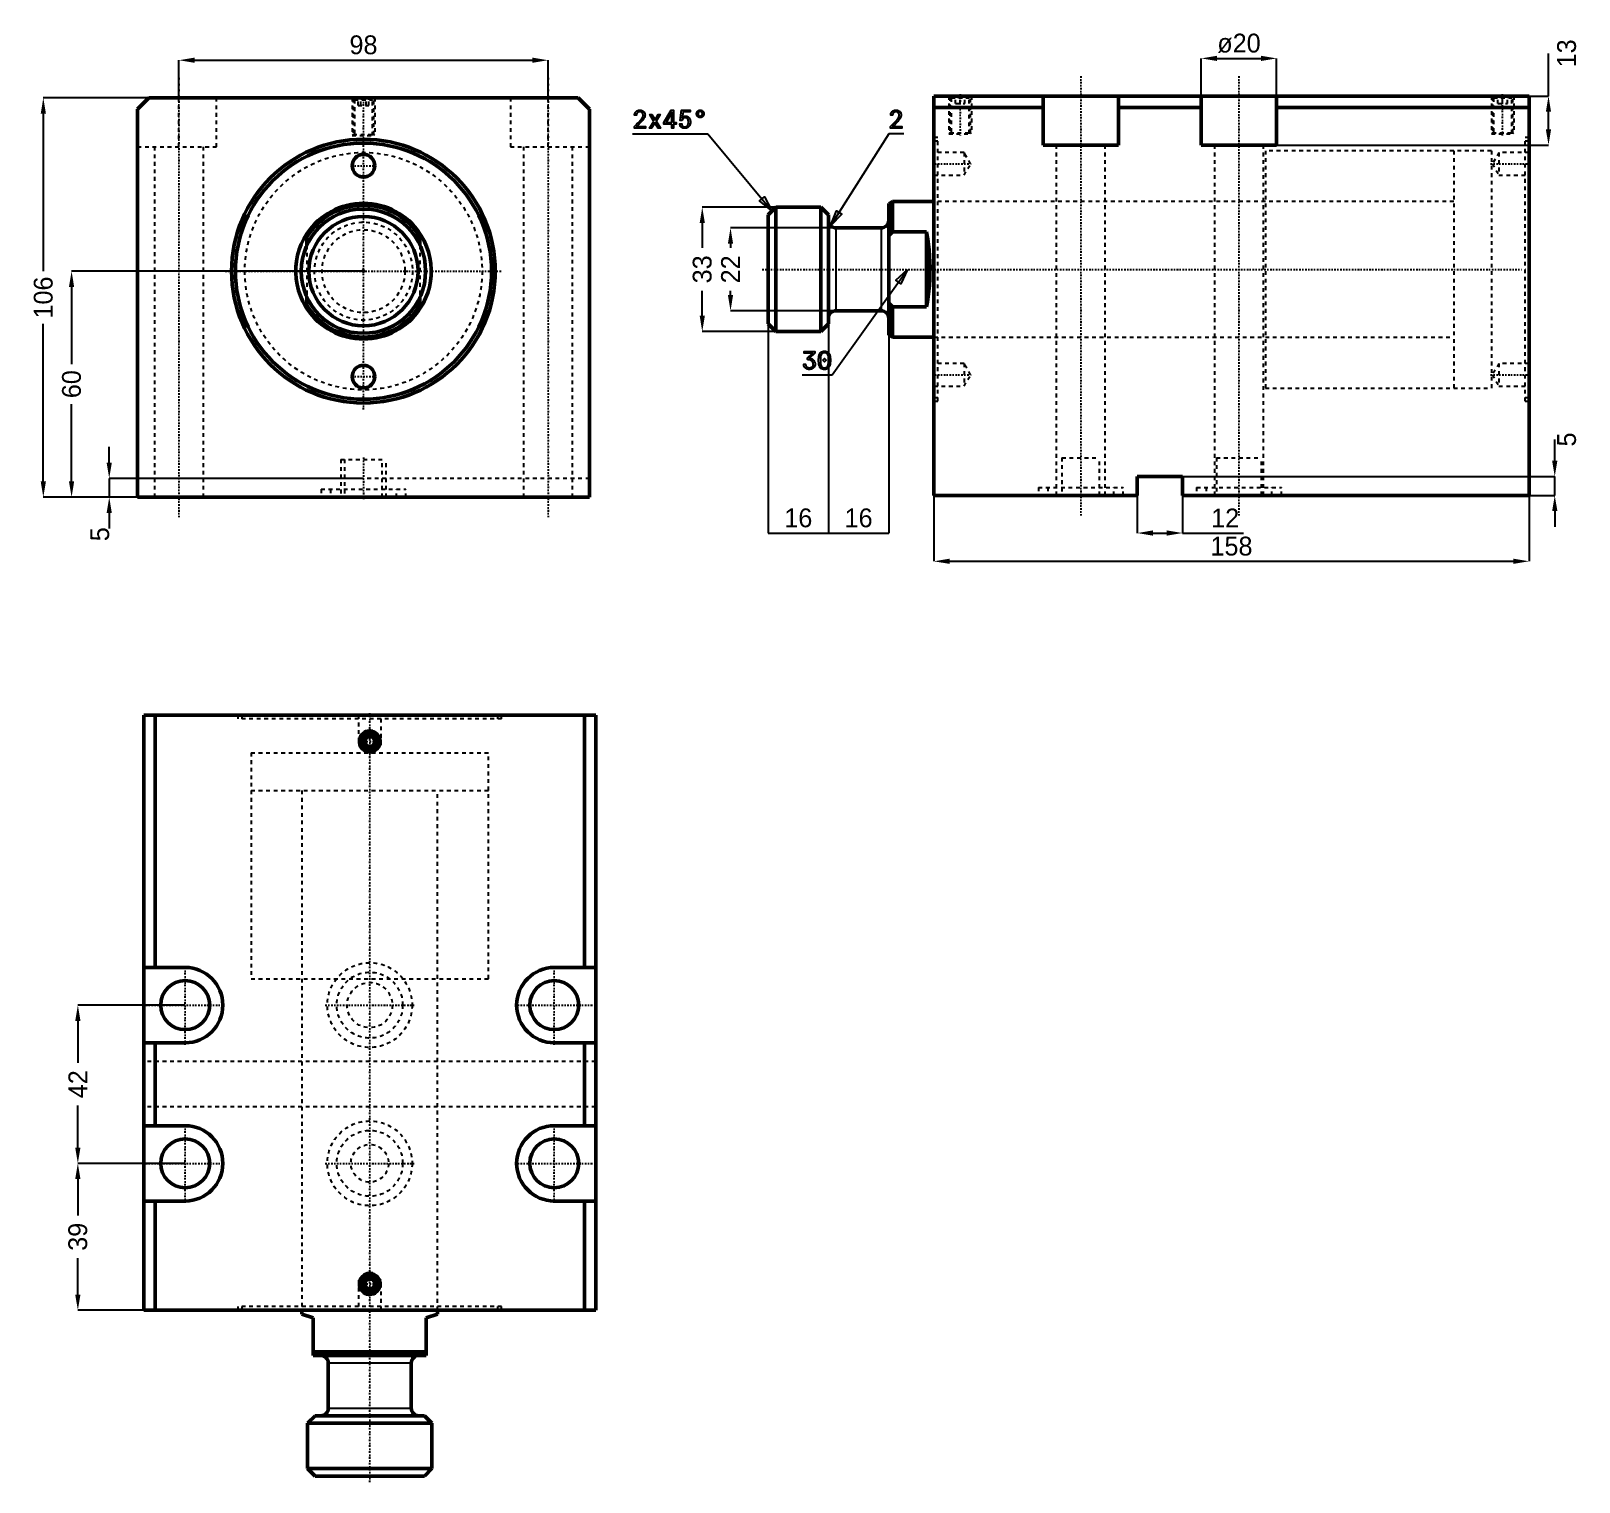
# Model space of a CAD drawing. Header units: millimetres. Extents: x -88 to 323, y -321 to 64.
import ezdxf

# ---------------------------------------------------------------- set-up
doc = ezdxf.new("R2010")
doc.units = ezdxf.units.MM
doc.linetypes.add('Center', pattern=[1.5, 0.45, -0.5, 0.05, -0.5])
doc.linetypes.add('Dashed', pattern=[2, 1, -1])
for name, color, linetype, lineweight in [('2d ConnectionPoints', 7, 'Continuous', 50), ('AM_0', 7, 'Continuous', 50), ('AM_4', 3, 'Continuous', 25), ('AM_5', 3, 'Continuous', 25), ('AM_7', 7, 'Center', 25), ('AM_9', 6, 'Dashed', 25)]:
    doc.layers.add(name, color=color, linetype=linetype, lineweight=lineweight)
doc.dimstyles.new('ISO-25', dxfattribs={"dimtxt": 2.5, "dimasz": 2.5, "dimexe": 1.25, "dimexo": 0.625, "dimtad": 1, "dimtxsty": 'Standard', "dimcen": 2.5, "dimadec": 0, "dimazin": 0, "dimtfac": 1, "dimtmove": 0, "dimatfit": 3, "dimfxl": 0, "dimarcsym": 0})

# ---------------------------------------------------------------- blocks, each defined once
blk = doc.blocks.new('1_JECX_MF_TLA_63_50_0_rod__0_in_JECX_MF_160_TLA_63_50_0__0')
at = {"layer": 'AM_0'}
for p, q in [((-15, 6.87), (-15, 9.95)), ((15, 9.95), (15, 6.87)), ((-15, -9.95), (-15, -6.87)), ((15, -6.87), (15, -9.95))]:
    blk.add_line(p, q, dxfattribs=at)
for points in [[(-15, 9.95), (-15.81, 8.6), (-16.5, 7.19), (-17.06, 5.73), (-17.5, 4.22), (-17.8, 2.68), (-17.97, 1.12), (-17.99, -0.45), (-17.89, -2.02), (-17.64, -3.57), (-17.26, -5.1), (-16.75, -6.58), (-16.12, -8.02), (-15.36, -9.39), (-15, -9.95)], [(15, -9.95), (15.81, -8.6), (16.5, -7.19), (17.06, -5.73), (17.5, -4.22), (17.8, -2.68), (17.97, -1.12), (17.99, 0.45), (17.89, 2.02), (17.64, 3.57), (17.26, 5.1), (16.75, 6.58), (16.12, 8.02), (15.36, 9.39), (15, 9.95)]]:
    blk.add_lwpolyline(points, dxfattribs=at)
for radius in [16.5, 14.5]:
    blk.add_circle((0, 0), radius, dxfattribs=at)
for radius, start, end in [(18, 33.5573, 146.4427), (17.5, 31.0027, 148.9973), (17.5, 211.0027, 328.9973), (18, 213.5573, 326.4427)]:
    blk.add_arc((0, 0), radius, start, end, dxfattribs=at)
at = {"layer": 'AM_9'}
for p, q in [((-15, 6.87), (-15, -6.87)), ((15, 6.87), (15, -6.87))]:
    blk.add_line(p, q, dxfattribs=at)
for radius in [13, 11]:
    blk.add_circle((0, 0), radius, dxfattribs=at)
blk = doc.blocks.new('2_JECX_MF_EXLA_63_50_0_body__0_in_JECX_MF_160_TLA_63_50_0__0')
at = {"layer": 'AM_0'}
for p, q in [((-57, 46), (-60, 43)), ((57, 46), (-57, 46)), ((60, 43), (57, 46)), ((-60, 43), (-60, -60)), ((60, -60), (60, 43)), ((-60, -60), (60, -60))]:
    blk.add_line(p, q, dxfattribs=at)
for centre, radius in [((0, 0), 35), ((0, 0), 34), ((0, 28), 3), ((0, -28), 3)]:
    blk.add_circle(centre, radius, dxfattribs=at)
at = {"layer": 'AM_5', "linetype": 'Dashed'}
for p, q in [((-3, 46), (-3, 36)), ((3, 46), (3, 36))]:
    blk.add_line(p, q, dxfattribs=at)
at = {"layer": 'AM_7'}
for p, q in [((-49, 51.3), (-49, -65.3)), ((49, 51.3), (49, -65.3)), ((0, -36.75), (0, 46.5)), ((-3.15, 28), (3.15, 28)), ((-36.75, 0), (36.75, 0)), ((-3.15, -28), (3.15, -28)), ((0, -49.5), (0, -60.5))]:
    blk.add_line(p, q, dxfattribs=at)
at = {"layer": 'AM_9'}
for p, q in [((-49, 33), (-49, 46)), ((-39, 33), (-39, 46)), ((-3, 46), (-2.73, 45.73)), ((-2.73, 45.73), (-2.73, 36.27)), ((-2.73, 45.73), (2.73, 45.73)), ((-1.9, 46), (-2.4, 45.5)), ((-2.4, 45.5), (2.4, 45.5)), ((-2.4, 45.5), (-2.4, 36)), ((-1.44, 44), (-1.44, 46)), ((-0.72, 44), (-0.72, 46)), ((0.72, 44), (0.72, 46)), ((1.44, 44), (1.44, 46)), ((2.4, 45.5), (1.9, 46)), ((2.4, 36), (2.4, 45.5)), ((2.73, 45.73), (3, 46)), ((2.73, 36.27), (2.73, 45.73)), ((39, 46), (39, 33)), ((49, 33), (49, 46)), ((-1.44, 44), (1.44, 44)), ((-60, 33), (-39, 33)), ((-55.5, 33), (-55.5, -60)), ((-42.5, -60), (-42.5, 33)), ((-2.73, 36.27), (-3, 36)), ((-3, 36), (3, 36)), ((-2.73, 36.27), (2.73, 36.27)), ((3, 36), (2.73, 36.27)), ((39, 33), (60, 33)), ((42.5, 33), (42.5, -60)), ((55.5, -60), (55.5, 33)), ((-6, -50), (6, -50)), ((-6, -50), (-6, -60)), ((-5, -50), (-5, -60)), ((5, -60), (5, -50)), ((6, -60), (6, -50)), ((60, -55), (-60, -55)), ((-11.25, -57.9), (11.25, -57.9)), ((-11.25, -57.9), (-11.25, -60)), ((-8.75, -57.9), (-8.75, -60)), ((8.75, -60), (8.75, -57.9)), ((11.25, -60), (11.25, -57.9))]:
    blk.add_line(p, q, dxfattribs=at)
blk.add_circle((0, 0), 31.5, dxfattribs=at)
blk = doc.blocks.new('*D3')
at = {"layer": 'AM_5', "color": 0, "lineweight": -2}
for p, q in [((-49, 46), (-49, 56)), ((-44.83, 56), (44.83, 56)), ((49, 46), (49, 56))]:
    blk.add_line(p, q, dxfattribs=at)
at = {"layer": 'AM_5', "color": 0}
for points in [[(-44.83, 56.69), (-44.83, 55.31), (-49, 56)], [(44.83, 55.31), (44.83, 56.69), (49, 56)]]:
    blk.add_solid(points, dxfattribs=at)
at = {"layer": 'Defpoints', "color": 0}
for p in [(49, 56), (-49, 46), (49, 46)]:
    blk.add_point(p, dxfattribs=at)
at = {"layer": 'AM_5', "color": 0, "insert": (0, 60.05), "char_height": 5, "attachment_point": 5}
blk.add_mtext('98', dxfattribs=at)
blk = doc.blocks.new('*D4')
at = {"layer": 'AM_5', "color": 0, "lineweight": -2}
for p, q in [((-57, 46), (-85, 46)), ((-85, 41.83), (-85, -0.03)), ((-85, -55.83), (-85, -13.97)), ((-60, -60), (-85, -60))]:
    blk.add_line(p, q, dxfattribs=at)
at = {"layer": 'AM_5', "color": 0}
for points in [[(-84.31, 41.83), (-85.69, 41.83), (-85, 46)], [(-85.69, -55.83), (-84.31, -55.83), (-85, -60)]]:
    blk.add_solid(points, dxfattribs=at)
at = {"layer": 'Defpoints', "color": 0}
for p in [(-57, 46), (-85, -60), (-60, -60)]:
    blk.add_point(p, dxfattribs=at)
at = {"layer": 'AM_5', "color": 0, "insert": (-85, -7), "char_height": 5, "attachment_point": 5, "rotation": 90}
blk.add_mtext('106', dxfattribs=at)
blk = doc.blocks.new('*D5')
at = {"layer": 'AM_5', "color": 0, "lineweight": -2}
for p, q in [((0, 0), (-77.5, 0)), ((-77.5, -4.17), (-77.5, -24.69)), ((-77.5, -55.83), (-77.5, -35.31)), ((-60, -60), (-77.5, -60))]:
    blk.add_line(p, q, dxfattribs=at)
at = {"layer": 'AM_5', "color": 0}
for points in [[(-76.81, -4.17), (-78.19, -4.17), (-77.5, 0)], [(-78.19, -55.83), (-76.81, -55.83), (-77.5, -60)]]:
    blk.add_solid(points, dxfattribs=at)
at = {"layer": 'Defpoints', "color": 0}
for p in [(0, 0), (-77.5, -60), (-60, -60)]:
    blk.add_point(p, dxfattribs=at)
at = {"layer": 'AM_5', "color": 0, "insert": (-77.5, -30), "char_height": 5, "attachment_point": 5, "rotation": 90}
blk.add_mtext('60', dxfattribs=at)
blk = doc.blocks.new('*D6')
at = {"layer": 'AM_5', "color": 0, "lineweight": -2}
for p, q in [((-67.5, -50.83), (-67.5, -46.67)), ((0, -55), (-67.5, -55)), ((-67.5, -55), (-67.5, -60)), ((-60, -60), (-67.5, -60)), ((-67.5, -64.17), (-67.5, -68.33))]:
    blk.add_line(p, q, dxfattribs=at)
at = {"layer": 'AM_5', "color": 0}
for points in [[(-68.19, -50.83), (-66.81, -50.83), (-67.5, -55)], [(-66.81, -64.17), (-68.19, -64.17), (-67.5, -60)]]:
    blk.add_solid(points, dxfattribs=at)
at = {"layer": 'Defpoints', "color": 0}
for p in [(0, -55), (-67.5, -60), (-60, -60)]:
    blk.add_point(p, dxfattribs=at)
at = {"layer": 'AM_5', "color": 0, "insert": (-70, -69.83), "char_height": 5, "attachment_point": 5, "rotation": 90}
blk.add_mtext('5', dxfattribs=at)
blk = doc.blocks.new('1_JECX_MF_TLA_63_50_0_rod__0_in_JECX_MF_160_TLA_63_50_0__4')
at = {"layer": 'AM_0'}
for p, q in [((-18, 0), (-18, -1.03)), ((18, -1.03), (18, 0)), ((-15, -2), (-18, -1.03)), ((-15, -12), (-15, -2)), ((18, -1.03), (15, -2)), ((15, -2), (15, -12)), ((-15, -11), (15, -11)), ((-15, -12), (15, -12)), ((-11, -14), (-11, -26)), ((11, -26), (11, -14)), ((-14.5, -28), (-16.5, -30)), ((-14.5, -28), (14.5, -28)), ((16.5, -30), (14.5, -28)), ((-16.5, -30), (16.5, -30)), ((-16.5, -30), (-16.5, -42)), ((16.5, -42), (16.5, -30)), ((-16.5, -42), (-14.5, -44)), ((-16.5, -42), (16.5, -42)), ((-14.5, -44), (14.5, -44)), ((14.5, -44), (16.5, -42))]:
    blk.add_line(p, q, dxfattribs=at)
for centre, start, end in [((-13, -14), 360, 90), ((13, -14), 90, 180), ((-13, -26), 270, 0), ((13, -26), 180, 270)]:
    blk.add_arc(centre, 2, start, end, dxfattribs=at)
at = {"layer": 'AM_4'}
for p, q in [((-11, -14), (11, -14)), ((-11, -26), (11, -26))]:
    blk.add_line(p, q, dxfattribs=at)
at = {"layer": 'AM_7'}
blk.add_line((0, -45.6), (0, 158.49), dxfattribs=at)
at = {"layer": 'AM_9'}
for p, q in [((-31.5, 148), (31.5, 148)), ((-31.5, 148), (-31.5, 138)), ((31.5, 138), (31.5, 148)), ((-31.5, 138), (31.5, 138)), ((-18, 138), (-18, 0)), ((18, 0), (18, 138))]:
    blk.add_line(p, q, dxfattribs=at)
blk = doc.blocks.new('2_JECX_MF_EXLA_63_50_0_body__0_in_JECX_MF_160_TLA_63_50_0__4')
at = {"layer": 'AM_0'}
for p, q in [((60, 158), (-60, 158)), ((-60, 158), (-60, 0)), ((-57, 158), (-57, 91)), ((57, 158), (57, 91)), ((60, 158), (60, 0)), ((-0.72, 152.25), (-1.44, 151)), ((0.72, 152.25), (-0.72, 152.25)), ((1.44, 151), (0.72, 152.25)), ((-1.44, 151), (-0.72, 149.75)), ((-0.72, 149.75), (0.72, 149.75)), ((0.72, 149.75), (1.44, 151)), ((-49, 91), (-60, 91)), ((60, 91), (49, 91)), ((-60, 71), (-49, 71)), ((-57, 71), (-57, 49)), ((49, 71), (60, 71)), ((57, 71), (57, 49)), ((-49, 49), (-60, 49)), ((60, 49), (49, 49)), ((-60, 29), (-49, 29)), ((-57, 29), (-57, 0)), ((49, 29), (60, 29)), ((57, 29), (57, 0)), ((-0.72, 8.25), (-1.44, 7)), ((0.72, 8.25), (-0.72, 8.25)), ((1.44, 7), (0.72, 8.25)), ((-1.44, 7), (-0.72, 5.75)), ((-0.72, 5.75), (0.72, 5.75)), ((0.72, 5.75), (1.44, 7)), ((60, 0), (-60, 0))]:
    blk.add_line(p, q, dxfattribs=at)
for centre, radius in [((0, 151), 2.73), ((0, 151), 2.4), ((0, 151), 1.9), ((-49, 81), 6.5), ((49, 81), 6.5), ((-49, 39), 6.5), ((49, 39), 6.5), ((0, 7), 2.73), ((0, 7), 2.4), ((0, 7), 1.9)]:
    blk.add_circle(centre, radius, dxfattribs=at)
for centre, start, end in [((-49, 81), 270, 90), ((49, 81), 90, 270), ((-49, 39), 270, 90), ((49, 39), 90, 270)]:
    blk.add_arc(centre, 10, start, end, dxfattribs=at)
at = {"layer": 'AM_5'}
for centre in [(0, 151), (0, 7)]:
    blk.add_arc(centre, 3, 75, 15, dxfattribs=at)
at = {"layer": 'AM_7'}
for p, q in [((-3.15, 151), (3.15, 151)), ((-49, 70.5), (-49, 91.5)), ((49, 70.5), (49, 91.5)), ((-59.5, 81), (-38.5, 81)), ((-11.81, 81), (11.81, 81)), ((38.5, 81), (59.5, 81)), ((-49, 28.5), (-49, 49.5)), ((49, 28.5), (49, 49.5)), ((-59.5, 39), (-38.5, 39)), ((-11.81, 39), (11.81, 39)), ((38.5, 39), (59.5, 39)), ((-3.15, 7), (3.15, 7))]:
    blk.add_line(p, q, dxfattribs=at)
at = {"layer": 'AM_9'}
for p, q in [((-35, 158), (-35, 157)), ((35, 157), (-35, 157)), ((-34, 158), (-34, 157)), ((-3, 158), (-3, 150)), ((3, 150), (3, 158)), ((34, 157), (34, 158)), ((35, 157), (35, 158)), ((-31.5, 148), (31.5, 148)), ((-31.5, 148), (-31.5, 88)), ((-3, 150), (3, 150)), ((-3, 150), (0, 148.27)), ((0, 148.27), (3, 150)), ((31.5, 88), (31.5, 148)), ((-31.5, 88), (31.5, 88)), ((-18, 88), (-18, 0)), ((18, 0), (18, 88)), ((60, 66), (-60, 66)), ((60, 54), (-60, 54)), ((0, 9.73), (-3, 8)), ((3, 8), (0, 9.73)), ((-3, 8), (3, 8)), ((-3, 8), (-3, 0)), ((3, 0), (3, 8)), ((35, 1), (-35, 1)), ((-35, 1), (-35, 0)), ((-34, 1), (-34, 0)), ((34, 0), (34, 1)), ((35, 0), (35, 1))]:
    blk.add_line(p, q, dxfattribs=at)
for centre, radius in [((0, 81), 11.25), ((0, 81), 8.75), ((0, 81), 6), ((0, 39), 11.25), ((0, 39), 8.75), ((0, 39), 5)]:
    blk.add_circle(centre, radius, dxfattribs=at)
blk = doc.blocks.new('*D12')
at = {"layer": 'AM_5', "color": 0, "lineweight": -2}
for p, q in [((-47.33, -194.84), (-75.83, -194.84)), ((-75.83, -199.01), (-75.83, -210.17)), ((-75.83, -232.67), (-75.83, -221.51)), ((-47.33, -236.84), (-75.83, -236.84))]:
    blk.add_line(p, q, dxfattribs=at)
at = {"layer": 'AM_5', "color": 0}
for points in [[(-76.53, -199.01), (-75.14, -199.01), (-75.83, -194.84)], [(-76.53, -232.67), (-75.14, -232.67), (-75.83, -236.84)]]:
    blk.add_solid(points, dxfattribs=at)
at = {"layer": 'Defpoints', "color": 0}
for p in [(-75.83, -194.84), (-47.33, -194.84), (-47.33, -236.84)]:
    blk.add_point(p, dxfattribs=at)
at = {"layer": 'AM_5', "color": 0, "insert": (-75.83, -215.84), "char_height": 5, "attachment_point": 5, "rotation": 90}
blk.add_mtext('42', dxfattribs=at)
blk = doc.blocks.new('*D13')
at = {"layer": 'AM_5', "color": 0, "lineweight": -2}
for p, q in [((-47.33, -236.84), (-75.83, -236.84)), ((-75.83, -241.01), (-75.83, -250.67)), ((-75.83, -271.67), (-75.83, -262.01)), ((-58.33, -275.84), (-75.83, -275.84))]:
    blk.add_line(p, q, dxfattribs=at)
at = {"layer": 'AM_5', "color": 0}
for points in [[(-76.53, -241.01), (-75.14, -241.01), (-75.83, -236.84)], [(-76.53, -271.67), (-75.14, -271.67), (-75.83, -275.84)]]:
    blk.add_solid(points, dxfattribs=at)
at = {"layer": 'Defpoints', "color": 0}
for p in [(-47.33, -236.84), (-75.83, -275.84), (-58.33, -275.84)]:
    blk.add_point(p, dxfattribs=at)
at = {"layer": 'AM_5', "color": 0, "insert": (-75.83, -256.34), "char_height": 5, "attachment_point": 5, "rotation": 90}
blk.add_mtext('39', dxfattribs=at)
blk = doc.blocks.new('1_JECX_MF_TLA_63_50_0_rod__0_in_JECX_MF_160_TLA_63_50_0__2')
at = {"layer": 'AM_0'}
for p, q in [((-42, 16.5), (-44, 14.5)), ((-30, 16.5), (-42, 16.5)), ((-42, 16.5), (-42, -16.5)), ((-28, 14.5), (-30, 16.5)), ((-30, 16.5), (-30, -16.5)), ((-11, 18), (-12, 17.5)), ((-12, 17.5), (-12, -17.5)), ((0, 18), (-11, 18)), ((-11, 18), (-11, 9.95)), ((-44, 14.5), (-44, -14.5)), ((-28, 14.5), (-28, -14.5)), ((-14, 11), (-26, 11)), ((-11, 9.95), (-12, 9.01)), ((-2, 9.95), (-11, 9.95)), ((-2, 9.95), (-2, -9.95)), ((-26, -11), (-14, -11)), ((-12, -9.01), (-11, -9.95)), ((-11, -9.95), (-2, -9.95)), ((-11, -9.95), (-11, -18)), ((-44, -14.5), (-42, -16.5)), ((-30, -16.5), (-28, -14.5)), ((-42, -16.5), (-30, -16.5)), ((-12, -17.5), (-11, -18)), ((-11, -18), (0, -18))]:
    blk.add_line(p, q, dxfattribs=at)
blk.add_lwpolyline([(-2, -9.95), (-1.74, -8.6), (-1.51, -7.19), (-1.33, -5.73), (-1.19, -4.22), (-1.09, -2.68), (-1.04, -1.12), (-1.03, 0.45), (-1.06, 2.02), (-1.14, 3.57), (-1.26, 5.1), (-1.43, 6.58), (-1.64, 8.02), (-1.88, 9.39), (-2, 9.95)], dxfattribs=at)
for centre, start, end in [((-26, 13), 180, 270), ((-14, 13), 270, 0), ((-26, -13), 90, 180), ((-14, -13), 360, 90)]:
    blk.add_arc(centre, 2, start, end, dxfattribs=at)
at = {"layer": 'AM_4'}
for p, q in [((-26, 11), (-26, -11)), ((-14, 11), (-14, -11))]:
    blk.add_line(p, q, dxfattribs=at)
at = {"layer": 'AM_7'}
blk.add_line((-45.6, 0), (156, 0), dxfattribs=at)
at = {"layer": 'AM_9'}
for p, q in [((148, 31.5), (138, 31.5)), ((138, 31.5), (138, -31.5)), ((148, 31.5), (148, -31.5)), ((138, 18), (0, 18)), ((0, -18), (138, -18)), ((138, -31.5), (148, -31.5))]:
    blk.add_line(p, q, dxfattribs=at)
blk = doc.blocks.new('2_JECX_MF_EXLA_63_50_0_body__0_in_JECX_MF_160_TLA_63_50_0__2')
at = {"layer": 'AM_0'}
for p, q in [((0, -60), (0, 46)), ((158, 46), (0, 46)), ((29, 46), (29, 33)), ((49, 33), (49, 46)), ((71, 46), (71, 33)), ((91, 33), (91, 46)), ((158, -60), (158, 46)), ((29, 43), (0, 43)), ((71, 43), (49, 43)), ((158, 43), (91, 43)), ((29, 33), (49, 33)), ((71, 33), (91, 33)), ((54, -55), (54, -60)), ((66, -55), (54, -55)), ((66, -60), (66, -55)), ((54, -60), (0, -60)), ((158, -60), (66, -60))]:
    blk.add_line(p, q, dxfattribs=at)
at = {"layer": 'AM_5', "linetype": 'Dashed'}
for p, q in [((4, 46), (4, 36)), ((10, 46), (10, 36)), ((148, 46), (148, 36)), ((154, 46), (154, 36))]:
    blk.add_line(p, q, dxfattribs=at)
at = {"layer": 'AM_7'}
for p, q in [((39, 51.3), (39, -65.3)), ((81, 51.3), (81, -65.3)), ((7, 46.5), (7, 35.5)), ((151, 35.5), (151, 46.5)), ((-0.49, 28), (10.22, 28)), ((147.78, 28), (158.49, 28)), ((158.05, 0), (156.95, 0)), ((-0.49, -28), (10.22, -28)), ((147.78, -28), (158.49, -28))]:
    blk.add_line(p, q, dxfattribs=at)
at = {"layer": 'AM_9'}
for p, q in [((4, 46), (4.27, 45.73)), ((4.27, 45.73), (4.27, 36.27)), ((4.27, 45.73), (9.73, 45.73)), ((5.1, 46), (4.6, 45.5)), ((4.6, 45.5), (4.6, 36)), ((4.6, 45.5), (9.4, 45.5)), ((5.75, 44), (5.75, 46)), ((7, 44), (7, 46)), ((8.25, 44), (8.25, 46)), ((9.4, 45.5), (8.9, 46)), ((9.4, 36), (9.4, 45.5)), ((9.73, 45.73), (10, 46)), ((9.73, 36.27), (9.73, 45.73)), ((148, 46), (148.27, 45.73)), ((148.27, 45.73), (148.27, 36.27)), ((148.27, 45.73), (153.73, 45.73)), ((149.1, 46), (148.6, 45.5)), ((148.6, 45.5), (148.6, 36)), ((148.6, 45.5), (153.4, 45.5)), ((149.75, 44), (149.75, 46)), ((151, 44), (151, 46)), ((152.25, 44), (152.25, 46)), ((153.4, 45.5), (152.9, 46)), ((153.4, 36), (153.4, 45.5)), ((153.73, 45.73), (154, 46)), ((153.73, 36.27), (153.73, 45.73)), ((5.75, 44), (8.25, 44)), ((149.75, 44), (152.25, 44)), ((1, 35), (0, 35)), ((1, 34), (0, 34)), ((1, -35), (1, 35)), ((4.27, 36.27), (4, 36)), ((4, 36), (10, 36)), ((4.27, 36.27), (9.73, 36.27)), ((10, 36), (9.73, 36.27)), ((32.5, 33), (32.5, -60)), ((45.5, -60), (45.5, 33)), ((74.5, 33), (74.5, -60)), ((87.5, -60), (87.5, 33)), ((148.27, 36.27), (148, 36)), ((148, 36), (154, 36)), ((148.27, 36.27), (153.73, 36.27)), ((154, 36), (153.73, 36.27)), ((157, -35), (157, 35)), ((158, 35), (157, 35)), ((158, 34), (157, 34)), ((8, 31), (0, 31)), ((9.73, 28), (8, 31)), ((8, 31), (8, 25)), ((148, 31.5), (88, 31.5)), ((88, 31.5), (88, -31.5)), ((148, 31.5), (148, -31.5)), ((150, 31), (148.27, 28)), ((158, 31), (150, 31)), ((150, 31), (150, 25)), ((0, 25), (8, 25)), ((8, 25), (9.73, 28)), ((148.27, 28), (150, 25)), ((150, 25), (158, 25)), ((88, 18), (0, 18)), ((0, -18), (88, -18)), ((8, -25), (0, -25)), ((9.73, -28), (8, -25)), ((8, -25), (8, -31)), ((8, -31), (9.73, -28)), ((150, -25), (148.27, -28)), ((148.27, -28), (150, -31)), ((158, -25), (150, -25)), ((150, -25), (150, -31)), ((0, -31), (8, -31)), ((88, -31.5), (148, -31.5)), ((150, -31), (158, -31)), ((0, -34), (1, -34)), ((0, -35), (1, -35)), ((157, -34), (158, -34)), ((157, -35), (158, -35)), ((34, -50), (44, -50)), ((34, -50), (34, -60)), ((44, -60), (44, -50)), ((75, -50), (87, -50)), ((75, -50), (75, -60)), ((87, -60), (87, -50)), ((27.75, -57.9), (50.25, -57.9)), ((27.75, -57.9), (27.75, -60)), ((30.25, -57.9), (30.25, -60)), ((47.75, -60), (47.75, -57.9)), ((50.25, -60), (50.25, -57.9)), ((69.75, -57.9), (92.25, -57.9)), ((69.75, -57.9), (69.75, -60)), ((72.25, -57.9), (72.25, -60)), ((89.75, -60), (89.75, -57.9)), ((92.25, -60), (92.25, -57.9))]:
    blk.add_line(p, q, dxfattribs=at)
blk = doc.blocks.new('*D26')
at = {"layer": 'AM_5', "color": 0, "lineweight": -2}
for p, q in [((222.45, 46.48), (222.45, 56.48)), ((226.62, 56.48), (238.28, 56.48)), ((242.45, 46.48), (242.45, 56.48))]:
    blk.add_line(p, q, dxfattribs=at)
at = {"layer": 'AM_5', "color": 0}
for points in [[(226.62, 57.18), (226.62, 55.79), (222.45, 56.48)], [(238.28, 57.18), (238.28, 55.79), (242.45, 56.48)]]:
    blk.add_solid(points, dxfattribs=at)
at = {"layer": 'Defpoints', "color": 0}
for p in [(242.45, 56.48), (222.45, 46.48), (242.45, 46.48)]:
    blk.add_point(p, dxfattribs=at)
at = {"layer": 'AM_5', "color": 0, "insert": (232.45, 60.48), "char_height": 5, "attachment_point": 5}
blk.add_mtext('ø20', dxfattribs=at)
blk = doc.blocks.new('*D27')
at = {"layer": 'AM_5', "color": 0, "lineweight": -2}
for p, q in [((314.62, 46.48), (314.62, 57.82)), ((242.45, 46.48), (314.62, 46.48)), ((314.62, 37.65), (314.62, 42.32)), ((242.45, 33.48), (314.62, 33.48))]:
    blk.add_line(p, q, dxfattribs=at)
at = {"layer": 'AM_5', "color": 0}
for points in [[(313.92, 42.32), (315.31, 42.32), (314.62, 46.48)], [(313.92, 37.65), (315.31, 37.65), (314.62, 33.48)]]:
    blk.add_solid(points, dxfattribs=at)
at = {"layer": 'Defpoints', "color": 0}
for p in [(242.45, 46.48), (314.62, 46.48), (242.45, 33.48)]:
    blk.add_point(p, dxfattribs=at)
at = {"layer": 'AM_5', "color": 0, "insert": (319.45, 57.82), "char_height": 5, "attachment_point": 5, "rotation": 90}
blk.add_mtext('13', dxfattribs=at)
blk = doc.blocks.new('*D28')
at = {"layer": 'AM_5', "color": 0, "lineweight": -2}
for p, q in [((151.45, -59.52), (151.45, -77.02)), ((309.45, -59.52), (309.45, -77.02)), ((155.62, -77.02), (305.28, -77.02))]:
    blk.add_line(p, q, dxfattribs=at)
at = {"layer": 'AM_5', "color": 0}
for points in [[(155.62, -76.32), (155.62, -77.71), (151.45, -77.02)], [(305.28, -76.32), (305.28, -77.71), (309.45, -77.02)]]:
    blk.add_solid(points, dxfattribs=at)
at = {"layer": 'Defpoints', "color": 0}
for p in [(151.45, -59.52), (309.45, -59.52), (309.45, -77.02)]:
    blk.add_point(p, dxfattribs=at)
at = {"layer": 'AM_5', "color": 0, "insert": (230.45, -73.02), "char_height": 5, "attachment_point": 5}
blk.add_mtext('158', dxfattribs=at)
blk = doc.blocks.new('*D29')
at = {"layer": 'AM_5', "color": 0, "lineweight": -2}
for p, q in [((123.45, -14.02), (123.45, -69.52)), ((139.45, -12.52), (139.45, -69.52)), ((123.45, -69.52), (139.45, -69.52))]:
    blk.add_line(p, q, dxfattribs=at)
at = {"layer": 'Defpoints', "color": 0}
for p in [(123.45, -14.02), (139.45, -12.52), (139.45, -69.52)]:
    blk.add_point(p, dxfattribs=at)
at = {"layer": 'AM_5', "color": 0, "insert": (131.45, -65.52), "char_height": 5, "attachment_point": 5}
blk.add_mtext('16', dxfattribs=at)
blk = doc.blocks.new('*D30')
at = {"layer": 'AM_5', "color": 0, "lineweight": -2}
for p, q in [((107.45, -14.02), (107.45, -69.52)), ((123.45, -14.02), (123.45, -69.52)), ((107.45, -69.52), (123.45, -69.52))]:
    blk.add_line(p, q, dxfattribs=at)
at = {"layer": 'Defpoints', "color": 0}
for p in [(107.45, -14.02), (123.45, -14.02), (123.45, -69.52)]:
    blk.add_point(p, dxfattribs=at)
at = {"layer": 'AM_5', "color": 0, "insert": (115.45, -65.52), "char_height": 5, "attachment_point": 5}
blk.add_mtext('16', dxfattribs=at)
blk = doc.blocks.new('*D31')
at = {"layer": 'AM_5', "color": 0, "lineweight": -2}
for p, q in [((109.45, 16.98), (89.95, 16.98)), ((89.95, 12.82), (89.95, 6.15)), ((89.95, -11.85), (89.95, -5.18)), ((109.45, -16.02), (89.95, -16.02))]:
    blk.add_line(p, q, dxfattribs=at)
at = {"layer": 'AM_5', "color": 0}
for points in [[(89.26, 12.82), (90.64, 12.82), (89.95, 16.98)], [(89.26, -11.85), (90.64, -11.85), (89.95, -16.02)]]:
    blk.add_solid(points, dxfattribs=at)
at = {"layer": 'Defpoints', "color": 0}
for p in [(89.95, 16.98), (109.45, 16.98), (109.45, -16.02)]:
    blk.add_point(p, dxfattribs=at)
at = {"layer": 'AM_5', "color": 0, "insert": (89.95, 0.48), "char_height": 5, "attachment_point": 5, "rotation": 90}
blk.add_mtext('33', dxfattribs=at)
blk = doc.blocks.new('*D32')
at = {"layer": 'AM_5', "color": 0, "lineweight": -2}
for p, q in [((125.45, 11.48), (97.45, 11.48)), ((97.45, 7.32), (97.45, 6.15)), ((97.45, -6.35), (97.45, -5.18)), ((125.45, -10.52), (97.45, -10.52))]:
    blk.add_line(p, q, dxfattribs=at)
at = {"layer": 'AM_5', "color": 0}
for points in [[(96.76, 7.32), (98.14, 7.32), (97.45, 11.48)], [(96.76, -6.35), (98.14, -6.35), (97.45, -10.52)]]:
    blk.add_solid(points, dxfattribs=at)
at = {"layer": 'Defpoints', "color": 0}
for p in [(97.45, 11.48), (125.45, 11.48), (125.45, -10.52)]:
    blk.add_point(p, dxfattribs=at)
at = {"layer": 'AM_5', "color": 0, "insert": (97.45, 0.48), "char_height": 5, "attachment_point": 5, "rotation": 90}
blk.add_mtext('22', dxfattribs=at)
blk = doc.blocks.new('*D33')
at = {"layer": 'AM_5', "color": 0, "lineweight": -2}
for p, q in [((205.45, -54.52), (205.45, -69.52)), ((217.45, -59.52), (217.45, -69.52)), ((209.62, -69.52), (213.28, -69.52)), ((217.45, -69.52), (233.62, -69.52))]:
    blk.add_line(p, q, dxfattribs=at)
at = {"layer": 'AM_5', "color": 0}
for points in [[(209.62, -68.82), (209.62, -70.21), (205.45, -69.52)], [(213.28, -68.82), (213.28, -70.21), (217.45, -69.52)]]:
    blk.add_solid(points, dxfattribs=at)
at = {"layer": 'Defpoints', "color": 0}
for p in [(205.45, -54.52), (217.45, -59.52), (217.45, -69.52)]:
    blk.add_point(p, dxfattribs=at)
at = {"layer": 'AM_5', "color": 0, "insert": (228.78, -65.52), "char_height": 5, "attachment_point": 5}
blk.add_mtext('12', dxfattribs=at)
blk = doc.blocks.new('*D34')
at = {"layer": 'AM_5', "color": 0, "lineweight": -2}
for p, q in [((316.28, -50.35), (316.28, -44.68)), ((205.45, -54.52), (316.28, -54.52)), ((316.28, -59.52), (316.28, -54.52)), ((217.45, -59.52), (316.28, -59.52)), ((316.28, -63.68), (316.28, -67.85))]:
    blk.add_line(p, q, dxfattribs=at)
at = {"layer": 'AM_5', "color": 0}
for points in [[(315.59, -50.35), (316.98, -50.35), (316.28, -54.52)], [(315.59, -63.68), (316.98, -63.68), (316.28, -59.52)]]:
    blk.add_solid(points, dxfattribs=at)
at = {"layer": 'Defpoints', "color": 0}
for p in [(205.45, -54.52), (217.45, -59.52), (316.28, -59.52)]:
    blk.add_point(p, dxfattribs=at)
at = {"layer": 'AM_5', "color": 0, "insert": (319.45, -44.68), "char_height": 5, "attachment_point": 5, "rotation": 90}
blk.add_mtext('5', dxfattribs=at)

msp = doc.modelspace()

# ---------------------------------------------------------------- linework, layer by layer
at = {"layer": '2d ConnectionPoints'}
for p in [(0, 0), (151.45, 0.482), (1.667, -275.839)]:
    msp.add_point(p, dxfattribs=at)
at = {"layer": 'AM_5'}
for p, q in [((71.45, 36.482), (91.45, 36.482)), ((91.45, 36.482), (108.45, 15.982)), ((139.45, 36.482), (124.036, 12.068)), ((143.45, 36.482), (139.45, 36.482)), ((124.45, -27.518), (144.45, 0.482)), ((116.45, -27.518), (124.45, -27.518))]:
    msp.add_line(p, q, dxfattribs=at)
for points in [[(72.097, 38.593), (72.097, 38.593), (72.311, 38.788), (72.616, 39.074), (72.616, 39.074), (72.902, 39.351), (73.081, 39.531), (73.081, 39.531), (73.254, 39.711), (73.501, 39.996), (73.501, 39.996), (73.733, 40.295), (73.881, 40.504), (73.881, 40.504), (74.011, 40.712), (74.151, 41.008), (74.151, 41.008), (74.227, 41.285), (74.242, 41.459), (74.242, 41.459), (74.237, 41.557), (74.214, 41.696), (74.214, 41.696), (74.171, 41.824), (74.131, 41.905), (74.131, 41.905), (74.084, 41.979), (74, 42.078), (74, 42.078), (73.901, 42.16), (73.827, 42.207), (73.827, 42.207), (73.748, 42.245), (73.622, 42.287), (73.622, 42.287), (73.488, 42.31), (73.393, 42.314), (73.393, 42.314), (73.289, 42.31), (73.142, 42.287), (73.142, 42.287), (73.004, 42.243), (72.919, 42.204), (72.919, 42.204), (72.839, 42.155), (72.734, 42.068), (72.734, 42.068), (72.644, 41.963), (72.594, 41.884), (72.594, 41.884), (72.552, 41.797), (72.506, 41.655), (72.506, 41.655), (72.482, 41.499), (72.477, 41.388), (71.989, 41.388), (71.989, 41.388), (71.997, 41.555), (72.037, 41.787), (72.037, 41.787), (72.11, 41.997), (72.178, 42.126), (72.178, 42.126), (72.259, 42.243), (72.399, 42.397), (72.399, 42.397), (72.564, 42.524), (72.687, 42.594), (72.687, 42.594), (72.817, 42.651), (73.023, 42.713), (73.023, 42.713), (73.241, 42.747), (73.393, 42.753), (73.393, 42.753), (73.536, 42.747), (73.742, 42.716), (73.742, 42.716), (73.939, 42.657), (74.066, 42.603), (74.066, 42.603), (74.186, 42.538), (74.347, 42.419), (74.347, 42.419), (74.485, 42.275), (74.565, 42.165), (74.565, 42.165), (74.632, 42.045), (74.705, 41.849), (74.705, 41.849), (74.744, 41.635), (74.752, 41.482), (74.752, 41.482), (74.741, 41.309), (74.683, 41.043), (74.683, 41.043), (74.575, 40.769), (74.476, 40.582), (74.476, 40.582), (74.361, 40.396), (74.176, 40.127), (74.176, 40.127), (73.974, 39.871), (73.831, 39.706), (73.831, 39.706), (73.676, 39.539), (73.416, 39.268), (73.416, 39.268), (73.123, 38.972), (72.909, 38.762), (72.565, 38.424), (74.892, 38.421), (74.892, 37.982), (71.924, 37.982), (71.924, 38.437), (72.097, 38.593)], [(77.12, 39.766), (76.022, 41.557), (76.591, 41.557), (77.41, 40.202), (78.271, 41.557), (78.788, 41.557), (77.702, 39.808), (78.84, 37.982), (78.264, 37.982), (77.4, 39.386), (76.487, 37.982), (75.96, 37.982), (77.12, 39.766)], [(81.874, 39.022), (79.768, 39.022), (79.768, 39.444), (81.686, 42.694), (82.329, 42.694), (82.329, 39.461), (83.031, 39.461), (83.031, 39.022), (82.329, 39.022), (82.329, 37.982), (81.874, 37.982), (81.874, 39.022)], [(81.881, 39.461), (81.881, 42.148), (80.327, 39.461), (81.881, 39.461)], [(85.332, 37.923), (85.332, 37.923), (85.185, 37.928), (84.976, 37.955), (84.976, 37.955), (84.779, 38.003), (84.656, 38.049), (84.656, 38.049), (84.54, 38.104), (84.384, 38.208), (84.384, 38.208), (84.25, 38.337), (84.173, 38.437), (84.173, 38.437), (84.108, 38.548), (84.038, 38.734), (84.038, 38.734), (84, 38.945), (83.993, 39.1), (84.5, 39.1), (84.5, 39.1), (84.509, 38.954), (84.559, 38.764), (84.559, 38.764), (84.65, 38.607), (84.735, 38.521), (84.735, 38.521), (84.835, 38.451), (85.007, 38.375), (85.007, 38.375), (85.205, 38.334), (85.351, 38.326), (85.351, 38.326), (85.477, 38.333), (85.649, 38.369), (85.649, 38.369), (85.8, 38.437), (85.891, 38.499), (85.891, 38.499), (85.972, 38.572), (86.077, 38.698), (86.077, 38.698), (86.161, 38.843), (86.206, 38.95), (86.206, 38.95), (86.242, 39.064), (86.281, 39.243), (86.281, 39.243), (86.303, 39.431), (86.307, 39.561), (86.307, 39.561), (86.303, 39.681), (86.282, 39.854), (86.282, 39.854), (86.244, 40.021), (86.209, 40.129), (86.209, 40.129), (86.166, 40.23), (86.086, 40.368), (86.086, 40.368), (85.989, 40.487), (85.913, 40.556), (85.913, 40.556), (85.83, 40.614), (85.692, 40.678), (85.692, 40.678), (85.536, 40.712), (85.423, 40.718), (85.423, 40.718), (85.302, 40.71), (85.132, 40.669), (85.132, 40.669), (84.974, 40.592), (84.877, 40.52), (84.877, 40.52), (84.788, 40.435), (84.678, 40.285), (84.678, 40.285), (84.597, 40.109), (84.558, 39.977), (84.064, 39.977), (84.402, 42.707), (86.697, 42.707), (86.697, 42.285), (84.864, 42.285), (84.656, 40.722), (84.656, 40.722), (84.724, 40.806), (84.832, 40.915), (84.832, 40.915), (84.945, 41.006), (85.023, 41.055), (85.023, 41.055), (85.105, 41.095), (85.238, 41.139), (85.238, 41.139), (85.384, 41.162), (85.488, 41.167), (85.488, 41.167), (85.647, 41.158), (85.87, 41.113), (85.87, 41.113), (86.072, 41.03), (86.196, 40.952), (86.196, 40.952), (86.31, 40.86), (86.459, 40.699), (86.459, 40.699), (86.583, 40.51), (86.651, 40.369), (86.651, 40.369), (86.707, 40.218), (86.768, 39.979), (86.768, 39.979), (86.801, 39.726), (86.807, 39.548), (86.807, 39.548), (86.8, 39.362), (86.761, 39.098), (86.761, 39.098), (86.689, 38.854), (86.622, 38.702), (86.622, 38.702), (86.542, 38.561), (86.399, 38.374), (86.399, 38.374), (86.23, 38.217), (86.102, 38.128), (86.102, 38.128), (85.964, 38.054), (85.742, 37.975), (85.742, 37.975), (85.502, 37.932), (85.332, 37.923)], [(89.406, 40.777), (89.406, 40.777), (89.304, 40.782), (89.156, 40.811), (89.156, 40.811), (89.015, 40.863), (88.925, 40.912), (88.925, 40.912), (88.841, 40.97), (88.727, 41.071), (88.727, 41.071), (88.63, 41.189), (88.574, 41.277), (88.574, 41.277), (88.528, 41.371), (88.477, 41.518), (88.477, 41.518), (88.45, 41.672), (88.444, 41.778), (88.444, 41.778), (88.45, 41.884), (88.477, 42.038), (88.477, 42.038), (88.528, 42.185), (88.574, 42.278), (88.574, 42.278), (88.63, 42.367), (88.727, 42.485), (88.727, 42.485), (88.841, 42.586), (88.925, 42.644), (88.925, 42.644), (89.015, 42.693), (89.156, 42.745), (89.156, 42.745), (89.304, 42.773), (89.406, 42.779), (89.406, 42.779), (89.509, 42.773), (89.656, 42.745), (89.656, 42.745), (89.796, 42.693), (89.886, 42.644), (89.886, 42.644), (89.97, 42.586), (90.082, 42.486), (90.082, 42.486), (90.179, 42.368), (90.234, 42.28), (90.234, 42.28), (90.28, 42.187), (90.33, 42.04), (90.33, 42.04), (90.357, 41.885), (90.362, 41.778), (90.362, 41.778), (90.357, 41.67), (90.33, 41.516), (90.33, 41.516), (90.28, 41.369), (90.234, 41.276), (90.234, 41.276), (90.179, 41.188), (90.082, 41.07), (90.082, 41.07), (89.97, 40.969), (89.886, 40.912), (89.886, 40.912), (89.796, 40.863), (89.656, 40.811), (89.656, 40.811), (89.509, 40.782), (89.406, 40.777)], [(89.406, 41.173), (89.406, 41.173), (89.468, 41.177), (89.557, 41.194), (89.557, 41.194), (89.641, 41.225), (89.696, 41.255), (89.696, 41.255), (89.747, 41.289), (89.815, 41.351), (89.815, 41.351), (89.873, 41.422), (89.907, 41.476), (89.907, 41.476), (89.935, 41.532), (89.965, 41.621), (89.965, 41.621), (89.982, 41.714), (89.985, 41.778), (89.985, 41.778), (89.982, 41.842), (89.965, 41.935), (89.965, 41.935), (89.935, 42.023), (89.907, 42.08), (89.907, 42.08), (89.873, 42.134), (89.815, 42.205), (89.815, 42.205), (89.747, 42.266), (89.696, 42.301), (89.696, 42.301), (89.641, 42.33), (89.557, 42.362), (89.557, 42.362), (89.468, 42.379), (89.406, 42.382), (89.406, 42.382), (89.345, 42.379), (89.256, 42.362), (89.256, 42.362), (89.17, 42.33), (89.116, 42.301), (89.116, 42.301), (89.064, 42.266), (88.994, 42.205), (88.994, 42.205), (88.935, 42.134), (88.901, 42.08), (88.901, 42.08), (88.872, 42.023), (88.841, 41.935), (88.841, 41.935), (88.825, 41.842), (88.821, 41.778), (88.821, 41.778), (88.825, 41.714), (88.841, 41.621), (88.841, 41.621), (88.872, 41.532), (88.901, 41.476), (88.901, 41.476), (88.935, 41.422), (88.994, 41.351), (88.994, 41.351), (89.064, 41.289), (89.116, 41.255), (89.116, 41.255), (89.17, 41.225), (89.256, 41.194), (89.256, 41.194), (89.345, 41.177), (89.406, 41.173)], [(140.097, 38.593), (140.097, 38.593), (140.311, 38.788), (140.616, 39.074), (140.616, 39.074), (140.902, 39.351), (141.081, 39.531), (141.081, 39.531), (141.254, 39.711), (141.501, 39.996), (141.501, 39.996), (141.733, 40.295), (141.881, 40.504), (141.881, 40.504), (142.011, 40.712), (142.151, 41.008), (142.151, 41.008), (142.227, 41.285), (142.242, 41.459), (142.242, 41.459), (142.237, 41.557), (142.214, 41.696), (142.214, 41.696), (142.171, 41.824), (142.131, 41.905), (142.131, 41.905), (142.084, 41.979), (142, 42.078), (142, 42.078), (141.901, 42.16), (141.827, 42.207), (141.827, 42.207), (141.748, 42.245), (141.622, 42.287), (141.622, 42.287), (141.488, 42.31), (141.393, 42.314), (141.393, 42.314), (141.289, 42.31), (141.142, 42.287), (141.142, 42.287), (141.004, 42.243), (140.919, 42.204), (140.919, 42.204), (140.839, 42.155), (140.734, 42.068), (140.734, 42.068), (140.644, 41.963), (140.594, 41.884), (140.594, 41.884), (140.552, 41.797), (140.506, 41.655), (140.506, 41.655), (140.482, 41.499), (140.477, 41.388), (139.989, 41.388), (139.989, 41.388), (139.997, 41.555), (140.037, 41.787), (140.037, 41.787), (140.11, 41.997), (140.178, 42.126), (140.178, 42.126), (140.259, 42.243), (140.399, 42.397), (140.399, 42.397), (140.564, 42.524), (140.687, 42.594), (140.687, 42.594), (140.817, 42.651), (141.023, 42.713), (141.023, 42.713), (141.241, 42.747), (141.393, 42.753), (141.393, 42.753), (141.536, 42.747), (141.742, 42.716), (141.742, 42.716), (141.939, 42.657), (142.066, 42.603), (142.066, 42.603), (142.186, 42.538), (142.347, 42.419), (142.347, 42.419), (142.485, 42.275), (142.565, 42.165), (142.565, 42.165), (142.632, 42.045), (142.705, 41.849), (142.705, 41.849), (142.744, 41.635), (142.752, 41.482), (142.752, 41.482), (142.741, 41.309), (142.683, 41.043), (142.683, 41.043), (142.575, 40.769), (142.476, 40.582), (142.476, 40.582), (142.361, 40.396), (142.176, 40.127), (142.176, 40.127), (141.974, 39.871), (141.831, 39.706), (141.831, 39.706), (141.676, 39.539), (141.416, 39.268), (141.416, 39.268), (141.123, 38.972), (140.909, 38.762), (140.565, 38.424), (142.892, 38.421), (142.892, 37.982), (139.924, 37.982), (139.924, 38.437), (140.097, 38.593)], [(108.45, 15.982), (105.149, 18.657), (106.432, 19.721), (108.45, 15.982)], [(124.036, 12.068), (125.555, 16.036), (126.965, 15.146), (124.036, 12.068)], [(144.45, 0.482), (142.706, -3.393), (141.35, -2.424), (144.45, 0.482)], [(117.383, -24.712), (117.383, -24.712), (117.388, -24.822), (117.417, -24.976), (117.417, -24.976), (117.471, -25.118), (117.521, -25.206), (117.521, -25.206), (117.58, -25.286), (117.682, -25.392), (117.682, -25.392), (117.801, -25.481), (117.89, -25.531), (117.89, -25.531), (117.983, -25.572), (118.129, -25.616), (118.129, -25.616), (118.28, -25.64), (118.384, -25.644), (118.384, -25.644), (118.494, -25.64), (118.654, -25.616), (118.654, -25.616), (118.808, -25.571), (118.907, -25.529), (118.907, -25.529), (119.001, -25.479), (119.126, -25.389), (119.126, -25.389), (119.235, -25.282), (119.297, -25.201), (119.297, -25.201), (119.35, -25.113), (119.407, -24.972), (119.407, -24.972), (119.437, -24.82), (119.443, -24.712), (119.443, -24.712), (119.435, -24.558), (119.392, -24.346), (119.392, -24.346), (119.312, -24.155), (119.238, -24.04), (119.238, -24.04), (119.15, -23.936), (118.996, -23.8), (118.996, -23.8), (118.814, -23.688), (118.678, -23.628), (118.678, -23.628), (118.532, -23.578), (118.298, -23.524), (118.298, -23.524), (118.047, -23.495), (117.87, -23.49), (117.87, -23.035), (119.19, -21.741), (116.986, -21.741), (116.986, -21.306), (119.807, -21.306), (119.807, -21.761), (118.458, -23.093), (118.458, -23.093), (118.753, -23.161), (119.128, -23.308), (119.128, -23.308), (119.422, -23.509), (119.575, -23.673), (119.575, -23.673), (119.696, -23.856), (119.827, -24.153), (119.827, -24.153), (119.898, -24.479), (119.911, -24.712), (119.911, -24.712), (119.902, -24.88), (119.854, -25.114), (119.854, -25.114), (119.766, -25.327), (119.684, -25.457), (119.684, -25.457), (119.587, -25.577), (119.423, -25.733), (119.423, -25.733), (119.235, -25.86), (119.097, -25.93), (119.097, -25.93), (118.952, -25.988), (118.729, -26.05), (118.729, -26.05), (118.501, -26.083), (118.345, -26.09), (118.345, -26.09), (118.193, -26.083), (117.974, -26.05), (117.974, -26.05), (117.763, -25.989), (117.628, -25.932), (117.628, -25.932), (117.5, -25.863), (117.327, -25.736), (117.327, -25.736), (117.178, -25.581), (117.092, -25.462), (117.092, -25.462), (117.019, -25.332), (116.939, -25.119), (116.939, -25.119), (116.897, -24.882), (116.889, -24.712), (117.383, -24.712)], [(122.397, -26.083), (122.397, -26.083), (122.151, -26.071), (121.829, -26.008), (121.829, -26.008), (121.56, -25.892), (121.412, -25.784), (121.412, -25.784), (121.284, -25.656), (121.126, -25.429), (121.126, -25.429), (121.008, -25.163), (120.952, -24.963), (120.952, -24.963), (120.909, -24.744), (120.863, -24.373), (120.863, -24.373), (120.838, -23.953), (120.833, -23.646), (120.833, -23.646), (120.838, -23.345), (120.863, -22.934), (120.863, -22.934), (120.91, -22.569), (120.954, -22.352), (120.954, -22.352), (121.011, -22.154), (121.13, -21.89), (121.13, -21.89), (121.289, -21.666), (121.417, -21.538), (121.417, -21.538), (121.566, -21.431), (121.833, -21.315), (121.833, -21.315), (122.154, -21.253), (122.397, -21.241), (122.397, -21.241), (122.641, -21.253), (122.963, -21.315), (122.963, -21.315), (123.231, -21.431), (123.38, -21.538), (123.38, -21.538), (123.508, -21.666), (123.667, -21.89), (123.667, -21.89), (123.787, -22.153), (123.845, -22.35), (123.845, -22.35), (123.888, -22.567), (123.936, -22.932), (123.936, -22.932), (123.962, -23.344), (123.966, -23.646), (123.966, -23.646), (123.961, -23.949), (123.935, -24.365), (123.935, -24.365), (123.885, -24.734), (123.84, -24.955), (123.84, -24.955), (123.78, -25.157), (123.658, -25.425), (123.658, -25.425), (123.497, -25.653), (123.368, -25.782), (123.368, -25.782), (123.219, -25.891), (122.953, -26.008), (122.953, -26.008), (122.636, -26.071), (122.397, -26.083)], [(122.397, -25.654), (122.397, -25.654), (122.568, -25.644), (122.794, -25.589), (122.794, -25.589), (122.982, -25.488), (123.087, -25.394), (123.087, -25.394), (123.178, -25.283), (123.29, -25.091), (123.29, -25.091), (123.373, -24.868), (123.412, -24.702), (123.412, -24.702), (123.442, -24.521), (123.474, -24.222), (123.474, -24.222), (123.492, -23.888), (123.495, -23.646), (123.495, -23.646), (123.492, -23.389), (123.477, -23.043), (123.477, -23.043), (123.448, -22.743), (123.422, -22.568), (123.422, -22.568), (123.386, -22.411), (123.307, -22.2), (123.307, -22.2), (123.199, -22.02), (123.11, -21.917), (123.11, -21.917), (123.005, -21.83), (122.812, -21.736), (122.812, -21.736), (122.577, -21.686), (122.397, -21.676), (122.397, -21.676), (122.218, -21.686), (121.984, -21.736), (121.984, -21.736), (121.792, -21.83), (121.688, -21.917), (121.688, -21.917), (121.6, -22.02), (121.492, -22.2), (121.492, -22.2), (121.414, -22.411), (121.378, -22.568), (121.378, -22.568), (121.351, -22.743), (121.323, -23.043), (121.323, -23.043), (121.308, -23.389), (121.305, -23.646), (121.305, -23.646), (121.308, -23.89), (121.325, -24.226), (121.325, -24.226), (121.356, -24.525), (121.384, -24.705), (121.384, -24.705), (121.423, -24.87), (121.504, -25.092), (121.504, -25.092), (121.615, -25.283), (121.704, -25.394), (121.704, -25.394), (121.809, -25.488), (121.998, -25.589), (121.998, -25.589), (122.224, -25.644), (122.397, -25.654)], [(121.961, -23.646), (122.397, -23.158), (122.832, -23.646), (122.397, -24.088), (121.961, -23.646)]]:
    msp.add_lwpolyline(points, dxfattribs=at)

# ---------------------------------------------------------------- block references
for name, p in [('2_JECX_MF_EXLA_63_50_0_body__0_in_JECX_MF_160_TLA_63_50_0__0', (0, 0)), ('2_JECX_MF_EXLA_63_50_0_body__0_in_JECX_MF_160_TLA_63_50_0__2', (151.45, 0.482)), ('1_JECX_MF_TLA_63_50_0_rod__0_in_JECX_MF_160_TLA_63_50_0__2', (151.45, 0.482)), ('1_JECX_MF_TLA_63_50_0_rod__0_in_JECX_MF_160_TLA_63_50_0__0', (0, 0)), ('2_JECX_MF_EXLA_63_50_0_body__0_in_JECX_MF_160_TLA_63_50_0__4', (1.667, -275.839)), ('1_JECX_MF_TLA_63_50_0_rod__0_in_JECX_MF_160_TLA_63_50_0__4', (1.667, -275.839))]:
    msp.add_blockref(name, p)

# ---------------------------------------------------------------- dimensions: what is measured, and where the dimension line sits
for base, p1, p2, text, override, picture, middle in [((49, 56), (-49, 46), (49, 46), '98', {"dimtxt": 5, "dimasz": 4.166667, "dimexe": 0, "dimexo": 0, "dimgap": 1.5}, '*D3', (0, 56)), ((242.45, 56.482), (222.45, 46.482), (242.45, 46.482), 'ø20', {"dimtxt": 5, "dimasz": 4.166667, "dimexe": 0, "dimexo": 0, "dimgap": 1.5}, '*D26', (232.45, 56.482)), ((123.45, -69.518), (107.45, -14.018), (123.45, -14.018), '16', {"dimtxt": 5, "dimasz": 0, "dimexe": 0, "dimexo": 0, "dimgap": 1.5}, '*D30', (115.45, -69.518)), ((139.45, -69.518), (123.45, -14.018), (139.45, -12.518), '16', {"dimtxt": 5, "dimasz": 0, "dimexe": 0, "dimexo": 0, "dimgap": 1.5}, '*D29', (131.45, -69.518)), ((217.45, -69.518), (205.45, -54.518), (217.45, -59.518), '12', {"dimtxt": 5, "dimasz": 4.166667, "dimexe": 0, "dimexo": 0, "dimgap": 1.5}, '*D33', (228.783, -69.518)), ((309.45, -77.018), (151.45, -59.518), (309.45, -59.518), '158', {"dimtxt": 5, "dimasz": 4.166667, "dimexe": 0, "dimexo": 0, "dimgap": 1.5}, '*D28', (230.45, -77.018))]:
    dim = msp.add_linear_dim(base=base, p1=p1, p2=p2, text=text, dimstyle='ISO-25', override=override, dxfattribs=at)
    dim.commit()
    dim.dimension.update_dxf_attribs({"geometry": picture, "text_midpoint": middle, "dimtype": 160})
for base, p1, p2, text, picture, middle in [((314.617, 46.482), (242.45, 33.482), (242.45, 46.482), '13', '*D27', (319.45, 57.815)), ((-85, -60), (-57, 46), (-60, -60), '106', '*D4', (-85, -7)), ((89.95, 16.982), (109.45, -16.018), (109.45, 16.982), '33', '*D31', (89.95, 0.482)), ((97.45, 11.482), (125.45, -10.518), (125.45, 11.482), '22', '*D32', (97.45, 0.482)), ((-77.5, -60), (0, 0), (-60, -60), '60', '*D5', (-77.5, -30)), ((316.283, -59.518), (205.45, -54.518), (217.45, -59.518), '5', '*D34', (319.45, -44.685)), ((-67.5, -60), (0, -55), (-60, -60), '5', '*D6', (-70, -69.833)), ((-75.833, -194.839), (-47.333, -236.839), (-47.333, -194.839), '42', '*D12', (-75.833, -215.839)), ((-75.833, -275.839), (-47.333, -236.839), (-58.333, -275.839), '39', '*D13', (-75.833, -256.339))]:
    dim = msp.add_linear_dim(base=base, p1=p1, p2=p2, angle=90, text=text, dimstyle='ISO-25', override={"dimtxt": 5, "dimasz": 4.166667, "dimexe": 0, "dimexo": 0, "dimgap": 1.5}, dxfattribs=at)
    dim.commit()
    dim.dimension.update_dxf_attribs({"geometry": picture, "text_midpoint": middle, "dimtype": 160, "text_rotation": 90})

doc.saveas('drawing.dxf')
